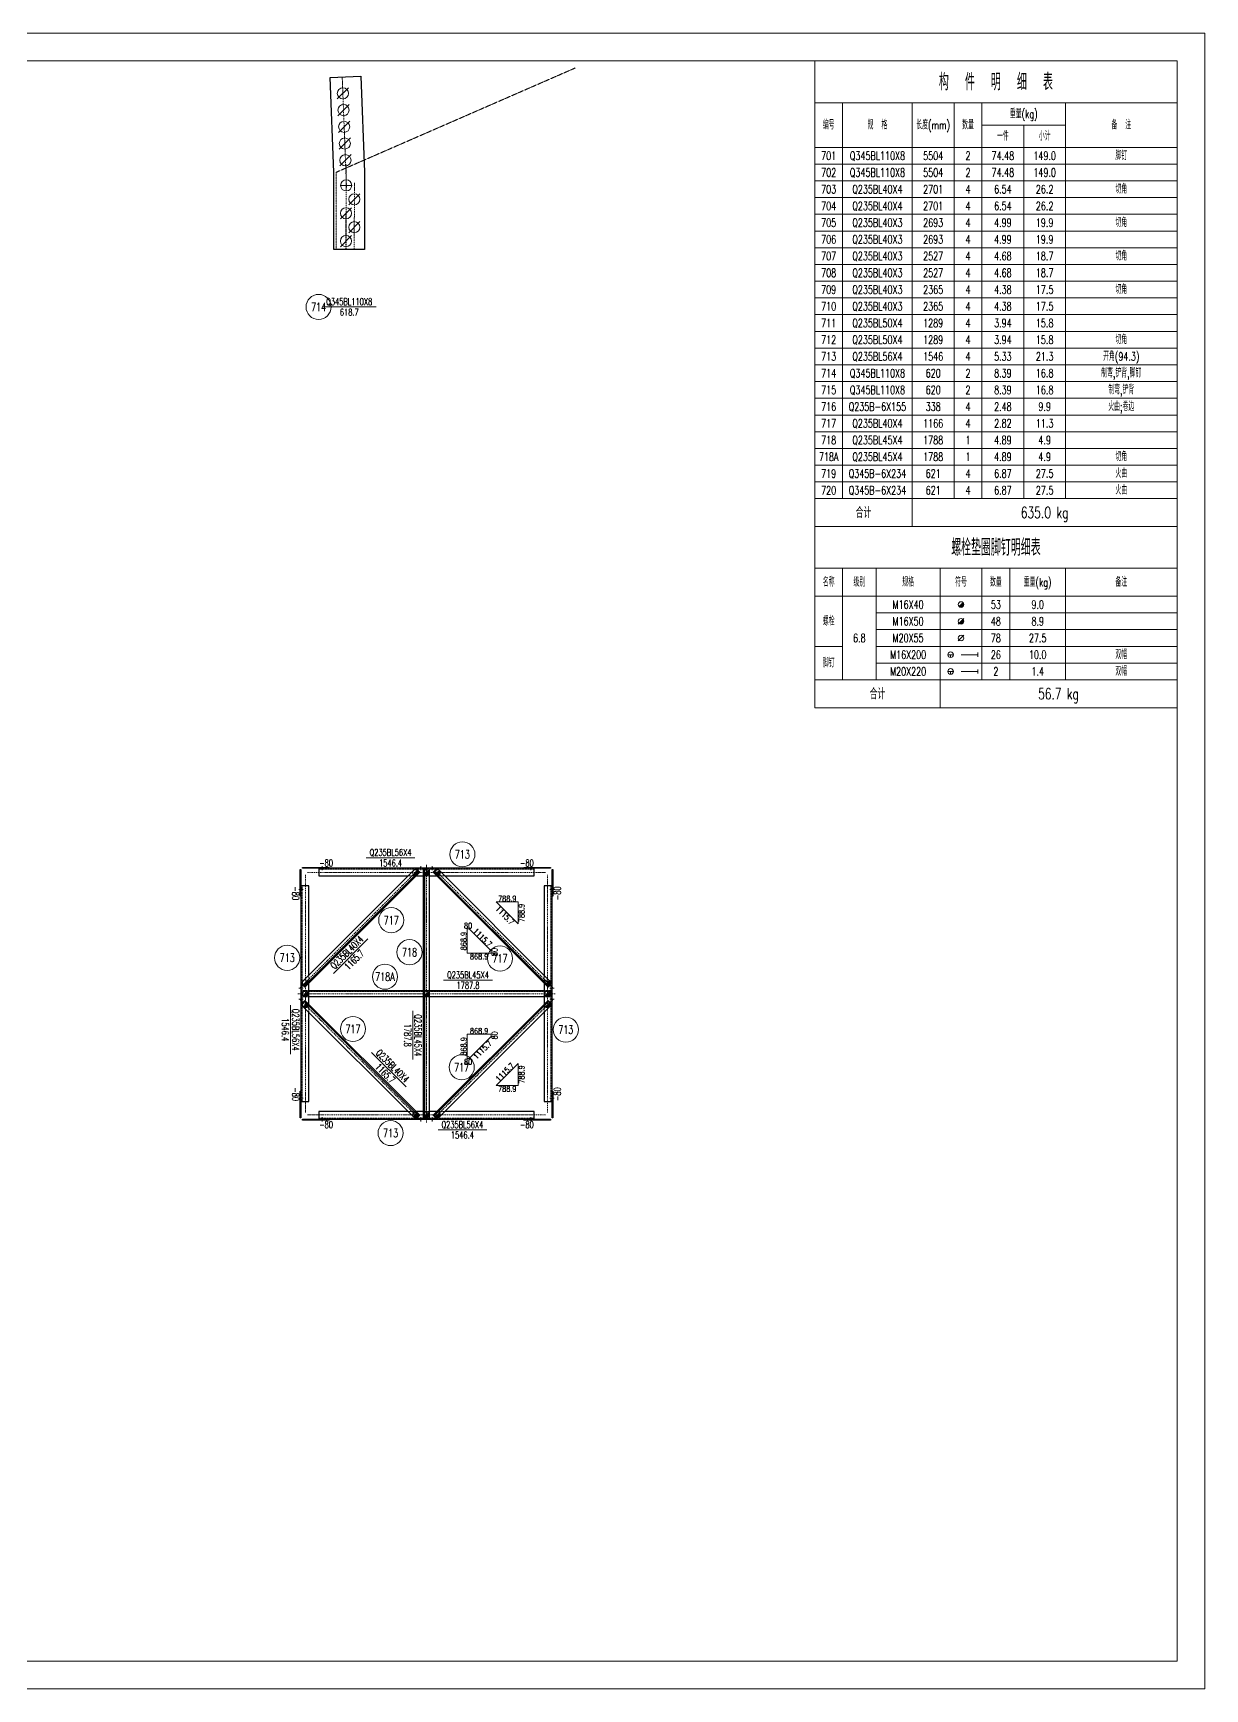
# Model space of a CAD drawing. Extents: x -13400 to 20340, y -61006 to 71674.
# Drawn here: x -4990 to 3420, y -24766 to -12886 of the extents above; entities that cross this region are included whole.
import ezdxf
from ezdxf.enums import TextEntityAlignment as Align

# ---------------------------------------------------------------- set-up
doc = ezdxf.new("R2010")
doc.units = 0
doc.header["$MEASUREMENT"] = 0
doc.linetypes.add('Dash', pattern=[2.75, 2, -0.75])
doc.linetypes.add('DashDot', pattern=[15.6, 9, -3, 0.6, -3])
doc.layers.get('0').update_dxf_attribs({"linetype": 'CONTINUOUS', "lineweight": 25})
doc.styles.get("Standard").update_dxf_attribs({"font": 'simplex.shx', "width": 0.7, "height": 3, "bigfont": 'gbhzfs.shx'})

# ---------------------------------------------------------------- blocks, each defined once
blk = doc.blocks.new('M16X40S')
at = {"color": 3, "linetype": 'Continuous', "lineweight": 13}
blk.add_line((-0.707, -0.707), (0.707, 0.707), dxfattribs=at)
blk.add_circle((0, 0), 1, dxfattribs=at)
for radius in [0.9, 0.8, 0.7, 0.6, 0.5, 0.4, 0.3, 0.2, 0.1]:
    blk.add_arc((0, 0), radius, 225, 45, dxfattribs=at)
blk = doc.blocks.new('M16X50S')
at = {"color": 3, "linetype": 'Continuous', "lineweight": 13}
blk.add_line((-1, -1), (1, 1), dxfattribs=at)
blk.add_circle((0, 0), 1, dxfattribs=at)
for radius in [0.9, 0.8, 0.7, 0.6, 0.5, 0.4, 0.3, 0.2, 0.1]:
    blk.add_arc((0, 0), radius, 225, 45, dxfattribs=at)
blk = doc.blocks.new('M20X55S')
at = {"color": 3, "linetype": 'Continuous', "lineweight": 13}
blk.add_line((-1, -1), (1, 1), dxfattribs=at)
blk.add_circle((0, 0), 1, dxfattribs=at)
blk = doc.blocks.new('StepBoltML')
at = {"color": 3, "linetype": 'Continuous', "lineweight": 13}
for p, q in [((-4.75, 0), (-2.75, 0)), ((-3.75, 0), (-3.75, -1)), ((0, 0), (6, 0)), ((6, -0.75), (6, 0.75))]:
    blk.add_line(p, q, dxfattribs=at)
blk.add_circle((-3.75, 0), 1, dxfattribs=at)
blk = doc.blocks.new('StepBolt')
at = {"color": 3, "linetype": 'Continuous', "lineweight": 13}
for p, q in [((-1, 0), (1, 0)), ((0, 0), (0, -1))]:
    blk.add_line(p, q, dxfattribs=at)
blk.add_circle((0, 0), 1, dxfattribs=at)

msp = doc.modelspace()

# ---------------------------------------------------------------- linework, layer by layer
at = {"color": 7, "linetype": 'Continuous', "lineweight": 18}
for p, q in [((-13400.26316, -12886.00648), (3419.73684, -12886.00648)), ((3419.73684, -24766.00648), (3419.73684, -12886.00648)), ((-12900.26316, -13086.00648), (3219.73684, -13086.00648)), ((3219.73684, -24566.00648), (3219.73684, -13086.00648)), ((-12900.26316, -24566.00648), (3219.73684, -24566.00648)), ((-13400.26316, -24766.00648), (3419.73684, -24766.00648))]:
    msp.add_line(p, q, dxfattribs=at)
at = {"color": 1, "linetype": 'Dash', "lineweight": 20}
for p, q in [((-2815.27522, -13884.72225), (-1098.85012, -13136.00648)), ((-2815.27522, -14438.25168), (-2815.27522, -13884.72225)), ((-2866.58706, -18877.45715), (-2940.10503, -18877.45715)), ((-1393.74556, -18885.45715), (-2940.10503, -18885.45715)), ((-1393.74556, -18877.45715), (-1467.26397, -18877.45715)), ((-3067.82546, -19005.17758), (-3067.82546, -19078.69599)), ((-3059.82546, -19005.17758), (-3059.82546, -20551.53705)), ((-2299.20956, -18933.45715), (-2242.64102, -18933.45715)), ((-2189.92529, -18933.45715), (-2144.92529, -18933.45715)), ((-2091.20956, -18933.45715), (-2034.64102, -18933.45715)), ((-1274.02513, -20551.53705), (-1274.02513, -19005.17758)), ((-1266.02513, -19078.69555), (-1266.02513, -19005.17758)), ((-3011.82546, -19702.64159), (-3011.82546, -19646.07304)), ((-1322.02513, -19646.07304), (-1322.02513, -19702.64159)), ((-3060.82546, -19755.35732), (-3011.82546, -19755.35732)), ((-3060.82546, -19800.35732), (-3060.82546, -19755.35732)), ((-3060.82546, -19763.35732), (-1273.02513, -19763.35732)), ((-3011.82546, -19800.35732), (-3060.82546, -19800.35732)), ((-2189.92529, -19755.35732), (-2144.92529, -19755.35732)), ((-2144.92529, -19800.35732), (-2189.92529, -19800.35732)), ((-1322.02513, -19755.35732), (-1273.02513, -19755.35732)), ((-1273.02513, -19800.35732), (-1322.02513, -19800.35732)), ((-1273.02513, -19755.35732), (-1273.02513, -19800.35732)), ((-3011.82546, -19910.64159), (-3011.82546, -19854.07304)), ((-1322.02513, -19854.07304), (-1322.02513, -19910.64159)), ((-3067.82546, -20478.01908), (-3067.82546, -20551.53705)), ((-1266.02513, -20551.53705), (-1266.02513, -20478.01864)), ((-2242.64102, -20623.25748), (-2299.20956, -20623.25748)), ((-2144.92529, -20623.25748), (-2189.92529, -20623.25748)), ((-2034.64102, -20623.25748), (-2091.20956, -20623.25748)), ((-2940.10503, -20671.25748), (-1393.74556, -20671.25748)), ((-2940.10503, -20679.25748), (-2866.58662, -20679.25748)), ((-1467.26352, -20679.25748), (-1393.74556, -20679.25748))]:
    msp.add_line(p, q, dxfattribs=at)
at = {"color": 2, "linetype": 'DashDot', "lineweight": 15}
for p, q in [((-2771.60611, -13200.53086), (-2740.84221, -13997.21342)), ((-2743.27522, -14438.25168), (-2743.39359, -13825.37742)), ((-2685.27522, -14438.25168), (-2684.27029, -13958.61096)), ((-2745.27522, -14438.25168), (-2744.3726, -14091.84449)), ((-2208.03442, -18870.56627), (-3074.71633, -19737.24819)), ((-2166.92529, -18854.45715), (-2166.92529, -20702.25748)), ((-1259.13425, -19737.24819), (-2125.81617, -18870.56627)), ((-3035.82546, -18925.17758), (-3035.82546, -20631.53705)), ((-1313.74556, -18909.45715), (-3020.10503, -18909.45715)), ((-1298.02513, -20631.53705), (-1298.02513, -18925.17758)), ((-3090.82546, -19778.35732), (-1243.02513, -19778.35732)), ((-3074.71633, -19819.46644), (-2208.03442, -20686.14836)), ((-2125.81617, -20686.14836), (-1259.13425, -19819.46644)), ((-3020.10503, -20647.25748), (-1313.74556, -20647.25748))]:
    msp.add_line(p, q, dxfattribs=at)
at = {"color": 7, "linetype": 'Continuous', "lineweight": 13}
for p, q in [((-2913.77522, -14850.70815), (-2528.77522, -14850.70815)), ((-2249.65187, -18802.45715), (-2599.65187, -18802.45715)), ((-2587.83246, -19384.71461), (-2835.31984, -19632.20198)), ((-2043.95857, -19680.35732), (-1693.95857, -19680.35732)), ((-3142.82546, -19861.08389), (-3142.82546, -20211.08389)), ((-2264.92529, -19901.32404), (-2264.92529, -20251.32404)), ((-2560.568, -20199.26449), (-2313.08063, -20446.75186)), ((-2084.19871, -20754.25748), (-1734.19871, -20754.25748))]:
    msp.add_line(p, q, dxfattribs=at)
at = {"color": 7, "linetype": 'Continuous', "lineweight": 30}
for p, q in [((-2181.92529, -18884.45715), (-2181.92529, -20672.25748)), ((-2220.76234, -18900.26476), (-3045.01785, -19724.52027)), ((-1288.83274, -19724.52027), (-2113.08824, -18900.26476)), ((-3045.01785, -19832.19437), (-2220.76234, -20656.44987)), ((-2113.08824, -20656.44987), (-1288.83274, -19832.19437))]:
    msp.add_line(p, q, dxfattribs=at)
at = {"color": 1, "linetype": 'Continuous', "lineweight": 18}
for p, q in [((-1508.3985, -19119.83053), (-1666.17854, -19119.83053)), ((-1666.17854, -19119.83053), (-1508.3985, -19277.61056)), ((-1508.3985, -19277.61056), (-1508.3985, -19119.83053)), ((-1860.07724, -19313.72923), (-1876.07724, -19313.72923)), ((-1876.07724, -19313.72923), (-1876.07724, -19487.50926)), ((-1702.29721, -19471.50926), (-1860.07724, -19313.72923)), ((-1702.29721, -19487.50926), (-1702.29721, -19471.50926)), ((-1876.07724, -19487.50926), (-1702.29721, -19487.50926)), ((-1702.29721, -20069.20537), (-1876.07724, -20069.20537)), ((-1876.07724, -20069.20537), (-1876.07724, -20242.9854)), ((-1702.29721, -20085.20537), (-1702.29721, -20069.20537)), ((-1860.07724, -20242.9854), (-1702.29721, -20085.20537)), ((-1876.07724, -20242.9854), (-1860.07724, -20242.9854)), ((-1508.3985, -20279.10407), (-1666.17854, -20436.88411)), ((-1508.3985, -20436.88411), (-1508.3985, -20279.10407)), ((-1666.17854, -20436.88411), (-1508.3985, -20436.88411))]:
    msp.add_line(p, q, dxfattribs=at)
at = {"color": 3, "linetype": 'Continuous', "lineweight": 13}
for points in [[(619.73684, -13086.00648), (619.73684, -13386.00648), (3219.73684, -13386.00648), (3219.73684, -13086.00648)], [(619.73684, -13386.00648), (619.73684, -13706.00648), (819.73684, -13706.00648), (819.73684, -13386.00648)], [(819.73684, -13386.00648), (819.73684, -13706.00648), (1319.73684, -13706.00648), (1319.73684, -13386.00648)], [(1319.73684, -13386.00648), (1319.73684, -13706.00648), (1619.73684, -13706.00648), (1619.73684, -13386.00648)], [(1619.73684, -13386.00648), (1619.73684, -13706.00648), (1819.73684, -13706.00648), (1819.73684, -13386.00648)], [(1819.73684, -13386.00648), (1819.73684, -13546.00648), (2419.73684, -13546.00648), (2419.73684, -13386.00648)], [(2419.73684, -13386.00648), (2419.73684, -13706.00648), (3219.73684, -13706.00648), (3219.73684, -13386.00648)], [(1819.73684, -13546.00648), (1819.73684, -13706.00648), (2119.73684, -13706.00648), (2119.73684, -13546.00648)], [(2119.73684, -13546.00648), (2119.73684, -13706.00648), (2419.73684, -13706.00648), (2419.73684, -13546.00648)], [(619.73684, -13706.00648), (619.73684, -13826.00648), (819.73684, -13826.00648), (819.73684, -13706.00648)], [(819.73684, -13706.00648), (819.73684, -13826.00648), (1319.73684, -13826.00648), (1319.73684, -13706.00648)], [(1319.73684, -13706.00648), (1319.73684, -13826.00648), (1619.73684, -13826.00648), (1619.73684, -13706.00648)], [(1619.73684, -13706.00648), (1619.73684, -13826.00648), (1819.73684, -13826.00648), (1819.73684, -13706.00648)], [(1819.73684, -13706.00648), (1819.73684, -13826.00648), (2119.73684, -13826.00648), (2119.73684, -13706.00648)], [(2119.73684, -13706.00648), (2119.73684, -13826.00648), (2419.73684, -13826.00648), (2419.73684, -13706.00648)], [(2419.73684, -13706.00648), (2419.73684, -13826.00648), (3219.73684, -13826.00648), (3219.73684, -13706.00648)], [(619.73684, -13826.00648), (619.73684, -13946.00648), (819.73684, -13946.00648), (819.73684, -13826.00648)], [(819.73684, -13826.00648), (819.73684, -13946.00648), (1319.73684, -13946.00648), (1319.73684, -13826.00648)], [(1319.73684, -13826.00648), (1319.73684, -13946.00648), (1619.73684, -13946.00648), (1619.73684, -13826.00648)], [(1619.73684, -13826.00648), (1619.73684, -13946.00648), (1819.73684, -13946.00648), (1819.73684, -13826.00648)], [(1819.73684, -13826.00648), (1819.73684, -13946.00648), (2119.73684, -13946.00648), (2119.73684, -13826.00648)], [(2119.73684, -13826.00648), (2119.73684, -13946.00648), (2419.73684, -13946.00648), (2419.73684, -13826.00648)], [(2419.73684, -13826.00648), (2419.73684, -13946.00648), (3219.73684, -13946.00648), (3219.73684, -13826.00648)], [(619.73684, -13946.00648), (619.73684, -14066.00648), (819.73684, -14066.00648), (819.73684, -13946.00648)], [(819.73684, -13946.00648), (819.73684, -14066.00648), (1319.73684, -14066.00648), (1319.73684, -13946.00648)], [(1319.73684, -13946.00648), (1319.73684, -14066.00648), (1619.73684, -14066.00648), (1619.73684, -13946.00648)], [(1619.73684, -13946.00648), (1619.73684, -14066.00648), (1819.73684, -14066.00648), (1819.73684, -13946.00648)], [(1819.73684, -13946.00648), (1819.73684, -14066.00648), (2119.73684, -14066.00648), (2119.73684, -13946.00648)], [(2119.73684, -13946.00648), (2119.73684, -14066.00648), (2419.73684, -14066.00648), (2419.73684, -13946.00648)], [(2419.73684, -13946.00648), (2419.73684, -14066.00648), (3219.73684, -14066.00648), (3219.73684, -13946.00648)], [(619.73684, -14066.00648), (619.73684, -14186.00648), (819.73684, -14186.00648), (819.73684, -14066.00648)], [(819.73684, -14066.00648), (819.73684, -14186.00648), (1319.73684, -14186.00648), (1319.73684, -14066.00648)], [(1319.73684, -14066.00648), (1319.73684, -14186.00648), (1619.73684, -14186.00648), (1619.73684, -14066.00648)], [(1619.73684, -14066.00648), (1619.73684, -14186.00648), (1819.73684, -14186.00648), (1819.73684, -14066.00648)], [(1819.73684, -14066.00648), (1819.73684, -14186.00648), (2119.73684, -14186.00648), (2119.73684, -14066.00648)], [(2119.73684, -14066.00648), (2119.73684, -14186.00648), (2419.73684, -14186.00648), (2419.73684, -14066.00648)], [(2419.73684, -14066.00648), (2419.73684, -14186.00648), (3219.73684, -14186.00648), (3219.73684, -14066.00648)], [(619.73684, -14186.00648), (619.73684, -14306.00648), (819.73684, -14306.00648), (819.73684, -14186.00648)], [(819.73684, -14186.00648), (819.73684, -14306.00648), (1319.73684, -14306.00648), (1319.73684, -14186.00648)], [(1319.73684, -14186.00648), (1319.73684, -14306.00648), (1619.73684, -14306.00648), (1619.73684, -14186.00648)], [(1619.73684, -14186.00648), (1619.73684, -14306.00648), (1819.73684, -14306.00648), (1819.73684, -14186.00648)], [(1819.73684, -14186.00648), (1819.73684, -14306.00648), (2119.73684, -14306.00648), (2119.73684, -14186.00648)], [(2119.73684, -14186.00648), (2119.73684, -14306.00648), (2419.73684, -14306.00648), (2419.73684, -14186.00648)], [(2419.73684, -14186.00648), (2419.73684, -14306.00648), (3219.73684, -14306.00648), (3219.73684, -14186.00648)], [(619.73684, -14306.00648), (619.73684, -14426.00648), (819.73684, -14426.00648), (819.73684, -14306.00648)], [(819.73684, -14306.00648), (819.73684, -14426.00648), (1319.73684, -14426.00648), (1319.73684, -14306.00648)], [(1319.73684, -14306.00648), (1319.73684, -14426.00648), (1619.73684, -14426.00648), (1619.73684, -14306.00648)], [(1619.73684, -14306.00648), (1619.73684, -14426.00648), (1819.73684, -14426.00648), (1819.73684, -14306.00648)], [(1819.73684, -14306.00648), (1819.73684, -14426.00648), (2119.73684, -14426.00648), (2119.73684, -14306.00648)], [(2119.73684, -14306.00648), (2119.73684, -14426.00648), (2419.73684, -14426.00648), (2419.73684, -14306.00648)], [(2419.73684, -14306.00648), (2419.73684, -14426.00648), (3219.73684, -14426.00648), (3219.73684, -14306.00648)], [(619.73684, -14426.00648), (619.73684, -14546.00648), (819.73684, -14546.00648), (819.73684, -14426.00648)], [(819.73684, -14426.00648), (819.73684, -14546.00648), (1319.73684, -14546.00648), (1319.73684, -14426.00648)], [(1319.73684, -14426.00648), (1319.73684, -14546.00648), (1619.73684, -14546.00648), (1619.73684, -14426.00648)], [(1619.73684, -14426.00648), (1619.73684, -14546.00648), (1819.73684, -14546.00648), (1819.73684, -14426.00648)], [(1819.73684, -14426.00648), (1819.73684, -14546.00648), (2119.73684, -14546.00648), (2119.73684, -14426.00648)], [(2119.73684, -14426.00648), (2119.73684, -14546.00648), (2419.73684, -14546.00648), (2419.73684, -14426.00648)], [(2419.73684, -14426.00648), (2419.73684, -14546.00648), (3219.73684, -14546.00648), (3219.73684, -14426.00648)], [(619.73684, -14546.00648), (619.73684, -14666.00648), (819.73684, -14666.00648), (819.73684, -14546.00648)], [(819.73684, -14546.00648), (819.73684, -14666.00648), (1319.73684, -14666.00648), (1319.73684, -14546.00648)], [(1319.73684, -14546.00648), (1319.73684, -14666.00648), (1619.73684, -14666.00648), (1619.73684, -14546.00648)], [(1619.73684, -14546.00648), (1619.73684, -14666.00648), (1819.73684, -14666.00648), (1819.73684, -14546.00648)], [(1819.73684, -14546.00648), (1819.73684, -14666.00648), (2119.73684, -14666.00648), (2119.73684, -14546.00648)], [(2119.73684, -14546.00648), (2119.73684, -14666.00648), (2419.73684, -14666.00648), (2419.73684, -14546.00648)], [(2419.73684, -14546.00648), (2419.73684, -14666.00648), (3219.73684, -14666.00648), (3219.73684, -14546.00648)], [(619.73684, -14666.00648), (619.73684, -14786.00648), (819.73684, -14786.00648), (819.73684, -14666.00648)], [(819.73684, -14666.00648), (819.73684, -14786.00648), (1319.73684, -14786.00648), (1319.73684, -14666.00648)], [(1319.73684, -14666.00648), (1319.73684, -14786.00648), (1619.73684, -14786.00648), (1619.73684, -14666.00648)], [(1619.73684, -14666.00648), (1619.73684, -14786.00648), (1819.73684, -14786.00648), (1819.73684, -14666.00648)], [(1819.73684, -14666.00648), (1819.73684, -14786.00648), (2119.73684, -14786.00648), (2119.73684, -14666.00648)], [(2119.73684, -14666.00648), (2119.73684, -14786.00648), (2419.73684, -14786.00648), (2419.73684, -14666.00648)], [(2419.73684, -14666.00648), (2419.73684, -14786.00648), (3219.73684, -14786.00648), (3219.73684, -14666.00648)], [(619.73684, -14786.00648), (619.73684, -14906.00648), (819.73684, -14906.00648), (819.73684, -14786.00648)], [(819.73684, -14786.00648), (819.73684, -14906.00648), (1319.73684, -14906.00648), (1319.73684, -14786.00648)], [(1319.73684, -14786.00648), (1319.73684, -14906.00648), (1619.73684, -14906.00648), (1619.73684, -14786.00648)], [(1619.73684, -14786.00648), (1619.73684, -14906.00648), (1819.73684, -14906.00648), (1819.73684, -14786.00648)], [(1819.73684, -14786.00648), (1819.73684, -14906.00648), (2119.73684, -14906.00648), (2119.73684, -14786.00648)], [(2119.73684, -14786.00648), (2119.73684, -14906.00648), (2419.73684, -14906.00648), (2419.73684, -14786.00648)], [(2419.73684, -14786.00648), (2419.73684, -14906.00648), (3219.73684, -14906.00648), (3219.73684, -14786.00648)], [(619.73684, -14906.00648), (619.73684, -15026.00648), (819.73684, -15026.00648), (819.73684, -14906.00648)], [(819.73684, -14906.00648), (819.73684, -15026.00648), (1319.73684, -15026.00648), (1319.73684, -14906.00648)], [(1319.73684, -14906.00648), (1319.73684, -15026.00648), (1619.73684, -15026.00648), (1619.73684, -14906.00648)], [(1619.73684, -14906.00648), (1619.73684, -15026.00648), (1819.73684, -15026.00648), (1819.73684, -14906.00648)], [(1819.73684, -14906.00648), (1819.73684, -15026.00648), (2119.73684, -15026.00648), (2119.73684, -14906.00648)], [(2119.73684, -14906.00648), (2119.73684, -15026.00648), (2419.73684, -15026.00648), (2419.73684, -14906.00648)], [(2419.73684, -14906.00648), (2419.73684, -15026.00648), (3219.73684, -15026.00648), (3219.73684, -14906.00648)], [(619.73684, -15026.00648), (619.73684, -15146.00648), (819.73684, -15146.00648), (819.73684, -15026.00648)], [(819.73684, -15026.00648), (819.73684, -15146.00648), (1319.73684, -15146.00648), (1319.73684, -15026.00648)], [(1319.73684, -15026.00648), (1319.73684, -15146.00648), (1619.73684, -15146.00648), (1619.73684, -15026.00648)], [(1619.73684, -15026.00648), (1619.73684, -15146.00648), (1819.73684, -15146.00648), (1819.73684, -15026.00648)], [(1819.73684, -15026.00648), (1819.73684, -15146.00648), (2119.73684, -15146.00648), (2119.73684, -15026.00648)], [(2119.73684, -15026.00648), (2119.73684, -15146.00648), (2419.73684, -15146.00648), (2419.73684, -15026.00648)], [(2419.73684, -15026.00648), (2419.73684, -15146.00648), (3219.73684, -15146.00648), (3219.73684, -15026.00648)], [(619.73684, -15146.00648), (619.73684, -15266.00648), (819.73684, -15266.00648), (819.73684, -15146.00648)], [(819.73684, -15146.00648), (819.73684, -15266.00648), (1319.73684, -15266.00648), (1319.73684, -15146.00648)], [(1319.73684, -15146.00648), (1319.73684, -15266.00648), (1619.73684, -15266.00648), (1619.73684, -15146.00648)], [(1619.73684, -15146.00648), (1619.73684, -15266.00648), (1819.73684, -15266.00648), (1819.73684, -15146.00648)], [(1819.73684, -15146.00648), (1819.73684, -15266.00648), (2119.73684, -15266.00648), (2119.73684, -15146.00648)], [(2119.73684, -15146.00648), (2119.73684, -15266.00648), (2419.73684, -15266.00648), (2419.73684, -15146.00648)], [(2419.73684, -15146.00648), (2419.73684, -15266.00648), (3219.73684, -15266.00648), (3219.73684, -15146.00648)], [(619.73684, -15266.00648), (619.73684, -15386.00648), (819.73684, -15386.00648), (819.73684, -15266.00648)], [(819.73684, -15266.00648), (819.73684, -15386.00648), (1319.73684, -15386.00648), (1319.73684, -15266.00648)], [(1319.73684, -15266.00648), (1319.73684, -15386.00648), (1619.73684, -15386.00648), (1619.73684, -15266.00648)], [(1619.73684, -15266.00648), (1619.73684, -15386.00648), (1819.73684, -15386.00648), (1819.73684, -15266.00648)], [(1819.73684, -15266.00648), (1819.73684, -15386.00648), (2119.73684, -15386.00648), (2119.73684, -15266.00648)], [(2119.73684, -15266.00648), (2119.73684, -15386.00648), (2419.73684, -15386.00648), (2419.73684, -15266.00648)], [(2419.73684, -15266.00648), (2419.73684, -15386.00648), (3219.73684, -15386.00648), (3219.73684, -15266.00648)], [(619.73684, -15386.00648), (619.73684, -15506.00648), (819.73684, -15506.00648), (819.73684, -15386.00648)], [(819.73684, -15386.00648), (819.73684, -15506.00648), (1319.73684, -15506.00648), (1319.73684, -15386.00648)], [(1319.73684, -15386.00648), (1319.73684, -15506.00648), (1619.73684, -15506.00648), (1619.73684, -15386.00648)], [(1619.73684, -15386.00648), (1619.73684, -15506.00648), (1819.73684, -15506.00648), (1819.73684, -15386.00648)], [(1819.73684, -15386.00648), (1819.73684, -15506.00648), (2119.73684, -15506.00648), (2119.73684, -15386.00648)], [(2119.73684, -15386.00648), (2119.73684, -15506.00648), (2419.73684, -15506.00648), (2419.73684, -15386.00648)], [(2419.73684, -15386.00648), (2419.73684, -15506.00648), (3219.73684, -15506.00648), (3219.73684, -15386.00648)], [(619.73684, -15506.00648), (619.73684, -15626.00648), (819.73684, -15626.00648), (819.73684, -15506.00648)], [(819.73684, -15506.00648), (819.73684, -15626.00648), (1319.73684, -15626.00648), (1319.73684, -15506.00648)], [(1319.73684, -15506.00648), (1319.73684, -15626.00648), (1619.73684, -15626.00648), (1619.73684, -15506.00648)], [(1619.73684, -15506.00648), (1619.73684, -15626.00648), (1819.73684, -15626.00648), (1819.73684, -15506.00648)], [(1819.73684, -15506.00648), (1819.73684, -15626.00648), (2119.73684, -15626.00648), (2119.73684, -15506.00648)], [(2119.73684, -15506.00648), (2119.73684, -15626.00648), (2419.73684, -15626.00648), (2419.73684, -15506.00648)], [(2419.73684, -15506.00648), (2419.73684, -15626.00648), (3219.73684, -15626.00648), (3219.73684, -15506.00648)], [(619.73684, -15626.00648), (619.73684, -15746.00648), (819.73684, -15746.00648), (819.73684, -15626.00648)], [(819.73684, -15626.00648), (819.73684, -15746.00648), (1319.73684, -15746.00648), (1319.73684, -15626.00648)], [(1319.73684, -15626.00648), (1319.73684, -15746.00648), (1619.73684, -15746.00648), (1619.73684, -15626.00648)], [(1619.73684, -15626.00648), (1619.73684, -15746.00648), (1819.73684, -15746.00648), (1819.73684, -15626.00648)], [(1819.73684, -15626.00648), (1819.73684, -15746.00648), (2119.73684, -15746.00648), (2119.73684, -15626.00648)], [(2119.73684, -15626.00648), (2119.73684, -15746.00648), (2419.73684, -15746.00648), (2419.73684, -15626.00648)], [(2419.73684, -15626.00648), (2419.73684, -15746.00648), (3219.73684, -15746.00648), (3219.73684, -15626.00648)], [(619.73684, -15746.00648), (619.73684, -15866.00648), (819.73684, -15866.00648), (819.73684, -15746.00648)], [(819.73684, -15746.00648), (819.73684, -15866.00648), (1319.73684, -15866.00648), (1319.73684, -15746.00648)], [(1319.73684, -15746.00648), (1319.73684, -15866.00648), (1619.73684, -15866.00648), (1619.73684, -15746.00648)], [(1619.73684, -15746.00648), (1619.73684, -15866.00648), (1819.73684, -15866.00648), (1819.73684, -15746.00648)], [(1819.73684, -15746.00648), (1819.73684, -15866.00648), (2119.73684, -15866.00648), (2119.73684, -15746.00648)], [(2119.73684, -15746.00648), (2119.73684, -15866.00648), (2419.73684, -15866.00648), (2419.73684, -15746.00648)], [(2419.73684, -15746.00648), (2419.73684, -15866.00648), (3219.73684, -15866.00648), (3219.73684, -15746.00648)], [(619.73684, -15866.00648), (619.73684, -15986.00648), (819.73684, -15986.00648), (819.73684, -15866.00648)], [(819.73684, -15866.00648), (819.73684, -15986.00648), (1319.73684, -15986.00648), (1319.73684, -15866.00648)], [(1319.73684, -15866.00648), (1319.73684, -15986.00648), (1619.73684, -15986.00648), (1619.73684, -15866.00648)], [(1619.73684, -15866.00648), (1619.73684, -15986.00648), (1819.73684, -15986.00648), (1819.73684, -15866.00648)], [(1819.73684, -15866.00648), (1819.73684, -15986.00648), (2119.73684, -15986.00648), (2119.73684, -15866.00648)], [(2119.73684, -15866.00648), (2119.73684, -15986.00648), (2419.73684, -15986.00648), (2419.73684, -15866.00648)], [(2419.73684, -15866.00648), (2419.73684, -15986.00648), (3219.73684, -15986.00648), (3219.73684, -15866.00648)], [(619.73684, -15986.00648), (619.73684, -16106.00648), (819.73684, -16106.00648), (819.73684, -15986.00648)], [(819.73684, -15986.00648), (819.73684, -16106.00648), (1319.73684, -16106.00648), (1319.73684, -15986.00648)], [(1319.73684, -15986.00648), (1319.73684, -16106.00648), (1619.73684, -16106.00648), (1619.73684, -15986.00648)], [(1619.73684, -15986.00648), (1619.73684, -16106.00648), (1819.73684, -16106.00648), (1819.73684, -15986.00648)], [(1819.73684, -15986.00648), (1819.73684, -16106.00648), (2119.73684, -16106.00648), (2119.73684, -15986.00648)], [(2119.73684, -15986.00648), (2119.73684, -16106.00648), (2419.73684, -16106.00648), (2419.73684, -15986.00648)], [(2419.73684, -15986.00648), (2419.73684, -16106.00648), (3219.73684, -16106.00648), (3219.73684, -15986.00648)], [(619.73684, -16106.00648), (619.73684, -16226.00648), (819.73684, -16226.00648), (819.73684, -16106.00648)], [(819.73684, -16106.00648), (819.73684, -16226.00648), (1319.73684, -16226.00648), (1319.73684, -16106.00648)], [(1319.73684, -16106.00648), (1319.73684, -16226.00648), (1619.73684, -16226.00648), (1619.73684, -16106.00648)], [(1619.73684, -16106.00648), (1619.73684, -16226.00648), (1819.73684, -16226.00648), (1819.73684, -16106.00648)], [(1819.73684, -16106.00648), (1819.73684, -16226.00648), (2119.73684, -16226.00648), (2119.73684, -16106.00648)], [(2119.73684, -16106.00648), (2119.73684, -16226.00648), (2419.73684, -16226.00648), (2419.73684, -16106.00648)], [(2419.73684, -16106.00648), (2419.73684, -16226.00648), (3219.73684, -16226.00648), (3219.73684, -16106.00648)], [(619.73684, -16226.00648), (619.73684, -16426.00648), (1319.73684, -16426.00648), (1319.73684, -16226.00648)], [(1319.73684, -16226.00648), (1319.73684, -16426.00648), (3219.73684, -16426.00648), (3219.73684, -16226.00648)], [(619.73684, -16426.00648), (619.73684, -16726.00648), (3219.73684, -16726.00648), (3219.73684, -16426.00648)], [(619.73684, -16726.00648), (619.73684, -16926.00648), (819.73684, -16926.00648), (819.73684, -16726.00648)], [(819.73684, -16726.00648), (819.73684, -16926.00648), (1059.73684, -16926.00648), (1059.73684, -16726.00648)], [(1059.73684, -16726.00648), (1059.73684, -16926.00648), (1519.73684, -16926.00648), (1519.73684, -16726.00648)], [(1519.73684, -16726.00648), (1519.73684, -16926.00648), (1819.73684, -16926.00648), (1819.73684, -16726.00648)], [(1819.73684, -16726.00648), (1819.73684, -16926.00648), (2019.73684, -16926.00648), (2019.73684, -16726.00648)], [(2019.73684, -16726.00648), (2019.73684, -16926.00648), (2419.73684, -16926.00648), (2419.73684, -16726.00648)], [(2419.73684, -16726.00648), (2419.73684, -16926.00648), (3219.73684, -16926.00648), (3219.73684, -16726.00648)], [(619.73684, -16926.00648), (619.73684, -17286.00648), (819.73684, -17286.00648), (819.73684, -16926.00648)], [(819.73684, -16926.00648), (819.73684, -17526.00648), (1059.73684, -17526.00648), (1059.73684, -16926.00648)], [(1059.73684, -16926.00648), (1059.73684, -17046.00648), (1519.73684, -17046.00648), (1519.73684, -16926.00648)], [(1519.73684, -16926.00648), (1519.73684, -17046.00648), (1819.73684, -17046.00648), (1819.73684, -16926.00648)], [(1819.73684, -16926.00648), (1819.73684, -17046.00648), (2019.73684, -17046.00648), (2019.73684, -16926.00648)], [(2019.73684, -16926.00648), (2019.73684, -17046.00648), (2419.73684, -17046.00648), (2419.73684, -16926.00648)], [(2419.73684, -16926.00648), (2419.73684, -17046.00648), (3219.73684, -17046.00648), (3219.73684, -16926.00648)], [(1059.73684, -17046.00648), (1059.73684, -17166.00648), (1519.73684, -17166.00648), (1519.73684, -17046.00648)], [(1519.73684, -17046.00648), (1519.73684, -17166.00648), (1819.73684, -17166.00648), (1819.73684, -17046.00648)], [(1819.73684, -17046.00648), (1819.73684, -17166.00648), (2019.73684, -17166.00648), (2019.73684, -17046.00648)], [(2019.73684, -17046.00648), (2019.73684, -17166.00648), (2419.73684, -17166.00648), (2419.73684, -17046.00648)], [(2419.73684, -17046.00648), (2419.73684, -17166.00648), (3219.73684, -17166.00648), (3219.73684, -17046.00648)], [(1059.73684, -17166.00648), (1059.73684, -17286.00648), (1519.73684, -17286.00648), (1519.73684, -17166.00648)], [(1519.73684, -17166.00648), (1519.73684, -17286.00648), (1819.73684, -17286.00648), (1819.73684, -17166.00648)], [(1819.73684, -17166.00648), (1819.73684, -17286.00648), (2019.73684, -17286.00648), (2019.73684, -17166.00648)], [(2019.73684, -17166.00648), (2019.73684, -17286.00648), (2419.73684, -17286.00648), (2419.73684, -17166.00648)], [(2419.73684, -17166.00648), (2419.73684, -17286.00648), (3219.73684, -17286.00648), (3219.73684, -17166.00648)], [(619.73684, -17286.00648), (619.73684, -17526.00648), (819.73684, -17526.00648), (819.73684, -17286.00648)], [(1059.73684, -17286.00648), (1059.73684, -17406.00648), (1519.73684, -17406.00648), (1519.73684, -17286.00648)], [(1519.73684, -17286.00648), (1519.73684, -17406.00648), (1819.73684, -17406.00648), (1819.73684, -17286.00648)], [(1819.73684, -17286.00648), (1819.73684, -17406.00648), (2019.73684, -17406.00648), (2019.73684, -17286.00648)], [(2019.73684, -17286.00648), (2019.73684, -17406.00648), (2419.73684, -17406.00648), (2419.73684, -17286.00648)], [(2419.73684, -17286.00648), (2419.73684, -17406.00648), (3219.73684, -17406.00648), (3219.73684, -17286.00648)], [(1059.73684, -17406.00648), (1059.73684, -17526.00648), (1519.73684, -17526.00648), (1519.73684, -17406.00648)], [(1519.73684, -17406.00648), (1519.73684, -17526.00648), (1819.73684, -17526.00648), (1819.73684, -17406.00648)], [(1819.73684, -17406.00648), (1819.73684, -17526.00648), (2019.73684, -17526.00648), (2019.73684, -17406.00648)], [(2019.73684, -17406.00648), (2019.73684, -17526.00648), (2419.73684, -17526.00648), (2419.73684, -17406.00648)], [(2419.73684, -17406.00648), (2419.73684, -17526.00648), (3219.73684, -17526.00648), (3219.73684, -17406.00648)], [(619.73684, -17526.00648), (619.73684, -17726.00648), (1519.73684, -17726.00648), (1519.73684, -17526.00648)], [(1519.73684, -17526.00648), (1519.73684, -17726.00648), (3219.73684, -17726.00648), (3219.73684, -17526.00648)]]:
    msp.add_lwpolyline(points, close=True, dxfattribs=at)
at = {"color": 7, "linetype": 'Continuous', "lineweight": 30}
for points in [[(-2857.5422, -13203.84574), (-2637.70569, -13195.36583)], [(-2831.27522, -13884.72225), (-2857.5422, -13203.84574)], [(-2637.70569, -13195.36583), (-2611.27522, -13884.72225)], [(-2831.27522, -14438.25168), (-2831.27522, -13884.72225)], [(-2611.27522, -13884.72225), (-2611.27522, -14438.25168)], [(-2611.27522, -14438.25168), (-2831.27522, -14438.25168)], [(-3073.80824, -19078.69599), (-3073.80824, -18887.47529)], [(-3073.80824, -18887.47529), (-3067.82546, -18887.47529)], [(-3067.82546, -18887.47529), (-3067.82546, -19078.69599)], [(-3067.64527, -19701.89285), (-2243.38976, -18877.63734)], [(-3057.80732, -18877.45715), (-3057.80732, -18871.47437)], [(-3057.80732, -18871.47437), (-2866.58706, -18871.47437)], [(-2866.58706, -18877.45715), (-3057.80732, -18877.45715)], [(-2940.10503, -18877.45715), (-2940.10503, -18933.45715)], [(-2866.58706, -18871.47437), (-2866.58706, -18877.45715)], [(-1467.26397, -18877.45715), (-2866.58706, -18877.45715)], [(-2243.38976, -18877.63734), (-2215.10549, -18905.92161)], [(-2189.92529, -18884.45715), (-2189.92529, -20672.25748)], [(-2144.92529, -18884.45715), (-2189.92529, -18884.45715)], [(-2144.92529, -20672.25748), (-2144.92529, -18884.45715)], [(-2118.7451, -18905.92161), (-2090.46083, -18877.63734)], [(-2090.46083, -18877.63734), (-1266.20532, -19701.89285)], [(-1467.26397, -18877.45715), (-1467.26397, -18871.47437)], [(-1467.26397, -18871.47437), (-1276.04326, -18871.47437)], [(-1276.04326, -18877.45715), (-1467.26397, -18877.45715)], [(-1393.74556, -18933.45715), (-1393.74556, -18877.45715)], [(-1276.04326, -18871.47437), (-1276.04326, -18877.45715)], [(-1266.02513, -19078.69555), (-1266.02513, -18887.47529)], [(-1266.02513, -18887.47529), (-1260.04235, -18887.47529)], [(-1260.04235, -18887.47529), (-1260.04235, -19078.69555)], [(-3011.82546, -19005.17758), (-3067.82546, -19005.17758)], [(-2215.10549, -18905.92161), (-3039.361, -19730.17712)], [(-3011.82546, -19646.07304), (-3011.82546, -19005.17758)], [(-2940.10503, -18933.45715), (-2299.20956, -18933.45715)], [(-2242.64102, -18933.45715), (-2189.92529, -18933.45715)], [(-2144.92529, -18933.45715), (-2091.20956, -18933.45715)], [(-1294.48959, -19730.17712), (-2118.7451, -18905.92161)], [(-2034.64102, -18933.45715), (-1393.74556, -18933.45715)], [(-1266.02513, -19005.17758), (-1322.02513, -19005.17758)], [(-1322.02513, -19005.17758), (-1322.02513, -19646.07304)], [(-3067.82546, -19078.69599), (-3073.80824, -19078.69599)], [(-3067.82546, -19078.69599), (-3067.82546, -20478.01908)], [(-1266.02513, -20478.01864), (-1266.02513, -19078.69555)], [(-1260.04235, -19078.69555), (-1266.02513, -19078.69555)], [(-3039.361, -19730.17712), (-3067.64527, -19701.89285)], [(-3011.82546, -19854.07304), (-3011.82546, -19702.64159)], [(-1322.02513, -19702.64159), (-1322.02513, -19854.07304)], [(-1266.20532, -19701.89285), (-1294.48959, -19730.17712)], [(-3067.64527, -19854.82178), (-3039.361, -19826.53751)], [(-3039.361, -19826.53751), (-2215.10549, -20650.79302)], [(-3011.82546, -19755.35732), (-2189.92529, -19755.35732)], [(-2189.92529, -19800.35732), (-3011.82546, -19800.35732)], [(-2144.92529, -19755.35732), (-1322.02513, -19755.35732)], [(-1322.02513, -19800.35732), (-2144.92529, -19800.35732)], [(-2118.7451, -20650.79302), (-1294.48959, -19826.53751)], [(-1294.48959, -19826.53751), (-1266.20532, -19854.82178)], [(-2243.38976, -20679.07729), (-3067.64527, -19854.82178)], [(-3011.82546, -20551.53705), (-3011.82546, -19910.64159)], [(-1266.20532, -19854.82178), (-2090.46083, -20679.07729)], [(-1322.02513, -19910.64159), (-1322.02513, -20551.53705)], [(-3073.80824, -20669.23935), (-3073.80824, -20478.01908)], [(-3073.80824, -20478.01908), (-3067.82546, -20478.01908)], [(-3067.82546, -20478.01908), (-3067.82546, -20669.23935)], [(-3067.82546, -20551.53705), (-3011.82546, -20551.53705)], [(-1322.02513, -20551.53705), (-1266.02513, -20551.53705)], [(-1266.02513, -20669.23935), (-1266.02513, -20478.01864)], [(-1266.02513, -20478.01864), (-1260.04235, -20478.01864)], [(-1260.04235, -20478.01864), (-1260.04235, -20669.23935)], [(-3067.82546, -20669.23935), (-3073.80824, -20669.23935)], [(-2299.20956, -20623.25748), (-2940.10503, -20623.25748)], [(-2940.10503, -20623.25748), (-2940.10503, -20679.25748)], [(-2215.10549, -20650.79302), (-2243.38976, -20679.07729)], [(-2189.92529, -20623.25748), (-2242.64102, -20623.25748)], [(-2091.20956, -20623.25748), (-2144.92529, -20623.25748)], [(-2090.46083, -20679.07729), (-2118.7451, -20650.79302)], [(-1393.74556, -20623.25748), (-2034.64102, -20623.25748)], [(-1393.74556, -20679.25748), (-1393.74556, -20623.25748)], [(-1260.04235, -20669.23935), (-1266.02513, -20669.23935)], [(-3057.80732, -20679.25748), (-2866.58662, -20679.25748)], [(-3057.80732, -20685.24026), (-3057.80732, -20679.25748)], [(-2866.58662, -20685.24026), (-3057.80732, -20685.24026)], [(-2866.58662, -20679.25748), (-1467.26352, -20679.25748)], [(-2866.58662, -20679.25748), (-2866.58662, -20685.24026)], [(-2189.92529, -20672.25748), (-2144.92529, -20672.25748)], [(-1467.26352, -20679.25748), (-1276.04326, -20679.25748)], [(-1467.26352, -20685.24026), (-1467.26352, -20679.25748)], [(-1276.04326, -20685.24026), (-1467.26352, -20685.24026)], [(-1276.04326, -20679.25748), (-1276.04326, -20685.24026)]]:
    msp.add_lwpolyline(points, dxfattribs=at)
at = {"color": 3, "linetype": 'Continuous', "lineweight": 20}
for points in [[(-2915.10503, -18862.45715), (-2915.10503, -18892.45715)], [(-2206.92529, -18862.45715), (-2206.92529, -18892.45715)], [(-2126.92529, -18862.45715), (-2126.92529, -18892.45715)], [(-1418.74556, -18862.45715), (-1418.74556, -18892.45715)], [(-3082.82546, -19030.17758), (-3052.82546, -19030.17758)], [(-1251.02513, -19030.17758), (-1281.02513, -19030.17758)], [(-3082.82546, -19738.35732), (-3052.82546, -19738.35732)], [(-3082.82546, -19818.35732), (-3052.82546, -19818.35732)], [(-1251.02513, -19738.35732), (-1281.02513, -19738.35732)], [(-1251.02513, -19818.35732), (-1281.02513, -19818.35732)], [(-3082.82546, -20526.53705), (-3052.82546, -20526.53705)], [(-1251.02513, -20526.53705), (-1281.02513, -20526.53705)], [(-2915.10503, -20694.25748), (-2915.10503, -20664.25748)], [(-2206.92529, -20694.25748), (-2206.92529, -20664.25748)], [(-2126.92529, -20694.25748), (-2126.92529, -20664.25748)], [(-1418.74556, -20694.25748), (-1418.74556, -20664.25748)]]:
    msp.add_lwpolyline(points, dxfattribs=at)
at = {"color": 7, "linetype": 'Continuous', "lineweight": 13}
for centre in [(-2941.27522, -14850.70815), (-1909.19871, -18778.45715), (-2419.85375, -19250.67702), (-3166.82546, -19520.63074), (-2288.92529, -19480.39059), (-1639.245, -19525.42886), (-2464.89202, -19656.35732), (-2694.60559, -20031.28578), (-1167.02513, -20036.08389), (-1913.99683, -20306.03761), (-2424.65187, -20778.25748)]:
    msp.add_circle(centre, 90, dxfattribs=at)

# ---------------------------------------------------------------- block references
at = {"color": 3, "linetype": 'Continuous', "lineweight": 13}
for name, p, xscale, yscale, zscale in [('M20X55S', (-2767.03695, -13318.39957), 40.0000000000091, 40.0000000000091, 40.0000000000091), ('M20X55S', (-2762.41101, -13438.31038), 40.0000000000091, 40.0000000000091, 40.0000000000091), ('M20X55S', (-2757.78507, -13558.22118), 40.0000000000091, 40.0000000000091, 40.0000000000091), ('M20X55S', (-2753.15912, -13678.13198), 40.0000000000091, 40.0000000000091, 40.0000000000091), ('M20X55S', (-2748.53318, -13798.04278), 40.0000000000091, 40.0000000000091, 40.0000000000091), ('StepBolt', (-2743.364, -13978.59599), 40.0000000000091, 40.0000000000091, 40.0000000000091), ('M20X55S', (-2684.52152, -14078.52114), 40.0000000000091, 40.0000000000091, 40.0000000000091), ('M20X55S', (-2744.59826, -14178.44629), 40.0000000000091, 40.0000000000091, 40.0000000000091), ('M20X55S', (-2685.05272, -14278.37144), 40.0000000000091, 40.0000000000091, 40.0000000000091), ('M20X55S', (-2745.15249, -14378.29659), 40.0000000000091, 40.0000000000091, 40.0000000000091), ('M16X40S', (1669.73684, -16986.00648), 20, 20, 20), ('M16X50S', (1669.73684, -17106.00648), 20, 20, 20), ('M20X55S', (1669.73684, -17226.00648), 20, 20, 20), ('StepBoltML', (1669.73684, -17346.00648), 20, 20, 20), ('StepBoltML', (1669.73684, -17466.00648), 20, 20, 20), ('M16X40S', (-2246.92529, -18909.45715), 19.99999999998182, 19.99999999998182, 19.99999999998182), ('M16X40S', (-2166.92529, -18909.45715), 19.99999999998182, 19.99999999998182, 19.99999999998182), ('M16X40S', (-2086.92529, -18909.45715), 19.99999999998182, 19.99999999998182, 19.99999999998182), ('M16X40S', (-3035.82546, -19698.35732), 19.99999999998182, 19.99999999998182, 19.99999999998182), ('M16X40S', (-1298.02513, -19698.35732), 19.99999999998182, 19.99999999998182, 19.99999999998182), ('M16X40S', (-3035.82546, -19778.35732), 19.99999999998182, 19.99999999998182, 19.99999999998182), ('M16X40S', (-3035.82546, -19858.35732), 19.99999999998182, 19.99999999998182, 19.99999999998182), ('M16X40S', (-2166.92529, -19778.35732), 19.99999999998182, 19.99999999998182, 19.99999999998182), ('M16X40S', (-1298.02513, -19778.35732), 19.99999999998182, 19.99999999998182, 19.99999999998182), ('M16X40S', (-1298.02513, -19858.35732), 19.99999999998182, 19.99999999998182, 19.99999999998182), ('M16X40S', (-2246.92529, -20647.25748), 19.99999999998182, 19.99999999998182, 19.99999999998182), ('M16X40S', (-2166.92529, -20647.25748), 19.99999999998182, 19.99999999998182, 19.99999999998182), ('M16X40S', (-2086.92529, -20647.25748), 19.99999999998182, 19.99999999998182, 19.99999999998182)]:
    msp.add_blockref(name, p, dxfattribs=dict(at, xscale=xscale, yscale=yscale, zscale=zscale))

# ---------------------------------------------------------------- texts
at = {"color": 3, "linetype": 'Continuous', "lineweight": 13, "width": 0.7}
for s, height, p in [('构  件  明  细  表', 120, (1919.73684, -13236.00648)), ('编号', 60, (719.73684, -13546.00648)), ('规  格', 60, (1069.73684, -13546.00648)), ('长度(mm)', 60, (1469.73684, -13546.00648)), ('数量', 60, (1719.73684, -13546.00648)), ('重量(kg)', 60, (2119.73684, -13466.00648)), ('备  注', 60, (2819.73684, -13546.00648)), ('一件', 60, (1969.73684, -13626.00648)), ('小计', 60, (2269.73684, -13626.00648)), ('701', 60, (719.73684, -13766.00648)), ('Q345BL110X8', 60, (1069.73684, -13766.00648)), ('5504', 60, (1469.73684, -13766.00648)), ('2', 60, (1719.73684, -13766.00648)), ('74.48', 60, (1969.73684, -13766.00648)), ('149.0', 60, (2269.73684, -13766.00648)), ('脚钉', 60, (2819.73684, -13766.00648)), ('702', 60, (719.73684, -13886.00648)), ('Q345BL110X8', 60, (1069.73684, -13886.00648)), ('5504', 60, (1469.73684, -13886.00648)), ('2', 60, (1719.73684, -13886.00648)), ('74.48', 60, (1969.73684, -13886.00648)), ('149.0', 60, (2269.73684, -13886.00648)), ('703', 60, (719.73684, -14006.00648)), ('Q235BL40X4', 60, (1069.73684, -14006.00648)), ('2701', 60, (1469.73684, -14006.00648)), ('4', 60, (1719.73684, -14006.00648)), ('6.54', 60, (1969.73684, -14006.00648)), ('26.2', 60, (2269.73684, -14006.00648)), ('切角', 60, (2819.73684, -14006.00648)), ('704', 60, (719.73684, -14126.00648)), ('Q235BL40X4', 60, (1069.73684, -14126.00648)), ('2701', 60, (1469.73684, -14126.00648)), ('4', 60, (1719.73684, -14126.00648)), ('6.54', 60, (1969.73684, -14126.00648)), ('26.2', 60, (2269.73684, -14126.00648)), ('705', 60, (719.73684, -14246.00648)), ('Q235BL40X3', 60, (1069.73684, -14246.00648)), ('2693', 60, (1469.73684, -14246.00648)), ('4', 60, (1719.73684, -14246.00648)), ('4.99', 60, (1969.73684, -14246.00648)), ('19.9', 60, (2269.73684, -14246.00648)), ('切角', 60, (2819.73684, -14246.00648)), ('706', 60, (719.73684, -14366.00648)), ('Q235BL40X3', 60, (1069.73684, -14366.00648)), ('2693', 60, (1469.73684, -14366.00648)), ('4', 60, (1719.73684, -14366.00648)), ('4.99', 60, (1969.73684, -14366.00648)), ('19.9', 60, (2269.73684, -14366.00648)), ('707', 60, (719.73684, -14486.00648)), ('Q235BL40X3', 60, (1069.73684, -14486.00648)), ('2527', 60, (1469.73684, -14486.00648)), ('4', 60, (1719.73684, -14486.00648)), ('4.68', 60, (1969.73684, -14486.00648)), ('18.7', 60, (2269.73684, -14486.00648)), ('切角', 60, (2819.73684, -14486.00648)), ('708', 60, (719.73684, -14606.00648)), ('Q235BL40X3', 60, (1069.73684, -14606.00648)), ('2527', 60, (1469.73684, -14606.00648)), ('4', 60, (1719.73684, -14606.00648)), ('4.68', 60, (1969.73684, -14606.00648)), ('18.7', 60, (2269.73684, -14606.00648)), ('709', 60, (719.73684, -14726.00648)), ('Q235BL40X3', 60, (1069.73684, -14726.00648)), ('2365', 60, (1469.73684, -14726.00648)), ('4', 60, (1719.73684, -14726.00648)), ('4.38', 60, (1969.73684, -14726.00648)), ('17.5', 60, (2269.73684, -14726.00648)), ('切角', 60, (2819.73684, -14726.00648)), ('710', 60, (719.73684, -14846.00648)), ('Q235BL40X3', 60, (1069.73684, -14846.00648)), ('2365', 60, (1469.73684, -14846.00648)), ('4', 60, (1719.73684, -14846.00648)), ('4.38', 60, (1969.73684, -14846.00648)), ('17.5', 60, (2269.73684, -14846.00648)), ('711', 60, (719.73684, -14966.00648)), ('Q235BL50X4', 60, (1069.73684, -14966.00648)), ('1289', 60, (1469.73684, -14966.00648)), ('4', 60, (1719.73684, -14966.00648)), ('3.94', 60, (1969.73684, -14966.00648)), ('15.8', 60, (2269.73684, -14966.00648)), ('712', 60, (719.73684, -15086.00648)), ('Q235BL50X4', 60, (1069.73684, -15086.00648)), ('1289', 60, (1469.73684, -15086.00648)), ('4', 60, (1719.73684, -15086.00648)), ('3.94', 60, (1969.73684, -15086.00648)), ('15.8', 60, (2269.73684, -15086.00648)), ('切角', 60, (2819.73684, -15086.00648)), ('713', 60, (719.73684, -15206.00648)), ('Q235BL56X4', 60, (1069.73684, -15206.00648)), ('1546', 60, (1469.73684, -15206.00648)), ('4', 60, (1719.73684, -15206.00648)), ('5.33', 60, (1969.73684, -15206.00648)), ('21.3', 60, (2269.73684, -15206.00648)), ('开角(94.3)', 60, (2819.73684, -15206.00648)), ('714', 60, (719.73684, -15326.00648)), ('Q345BL110X8', 60, (1069.73684, -15326.00648)), ('620', 60, (1469.73684, -15326.00648)), ('2', 60, (1719.73684, -15326.00648)), ('8.39', 60, (1969.73684, -15326.00648)), ('16.8', 60, (2269.73684, -15326.00648)), ('制弯,铲背,脚钉', 60, (2819.73684, -15326.00648)), ('715', 60, (719.73684, -15446.00648)), ('Q345BL110X8', 60, (1069.73684, -15446.00648)), ('620', 60, (1469.73684, -15446.00648)), ('2', 60, (1719.73684, -15446.00648)), ('8.39', 60, (1969.73684, -15446.00648)), ('16.8', 60, (2269.73684, -15446.00648)), ('制弯,铲背', 60, (2819.73684, -15446.00648)), ('716', 60, (719.73684, -15566.00648)), ('Q235B-6X155', 60, (1069.73684, -15566.00648)), ('338', 60, (1469.73684, -15566.00648)), ('4', 60, (1719.73684, -15566.00648)), ('2.48', 60, (1969.73684, -15566.00648)), ('9.9', 60, (2269.73684, -15566.00648)), ('火曲;卷边', 60, (2819.73684, -15566.00648)), ('717', 60, (719.73684, -15686.00648)), ('Q235BL40X4', 60, (1069.73684, -15686.00648)), ('1166', 60, (1469.73684, -15686.00648)), ('4', 60, (1719.73684, -15686.00648)), ('2.82', 60, (1969.73684, -15686.00648)), ('11.3', 60, (2269.73684, -15686.00648)), ('718', 60, (719.73684, -15806.00648)), ('Q235BL45X4', 60, (1069.73684, -15806.00648)), ('1788', 60, (1469.73684, -15806.00648)), ('1', 60, (1719.73684, -15806.00648)), ('4.89', 60, (1969.73684, -15806.00648)), ('4.9', 60, (2269.73684, -15806.00648)), ('718A', 60, (719.73684, -15926.00648)), ('Q235BL45X4', 60, (1069.73684, -15926.00648)), ('1788', 60, (1469.73684, -15926.00648)), ('1', 60, (1719.73684, -15926.00648)), ('4.89', 60, (1969.73684, -15926.00648)), ('4.9', 60, (2269.73684, -15926.00648)), ('切角', 60, (2819.73684, -15926.00648)), ('719', 60, (719.73684, -16046.00648)), ('Q345B-6X234', 60, (1069.73684, -16046.00648)), ('621', 60, (1469.73684, -16046.00648)), ('4', 60, (1719.73684, -16046.00648)), ('6.87', 60, (1969.73684, -16046.00648)), ('27.5', 60, (2269.73684, -16046.00648)), ('火曲', 60, (2819.73684, -16046.00648)), ('720', 60, (719.73684, -16166.00648)), ('Q345B-6X234', 60, (1069.73684, -16166.00648)), ('621', 60, (1469.73684, -16166.00648)), ('4', 60, (1719.73684, -16166.00648)), ('6.87', 60, (1969.73684, -16166.00648)), ('27.5', 60, (2269.73684, -16166.00648)), ('火曲', 60, (2819.73684, -16166.00648)), ('合计', 80, (969.73684, -16326.00648)), ('635.0 kg', 80, (2269.73684, -16326.00648)), ('螺栓垫圈脚钉明细表', 120, (1919.73684, -16576.00648)), ('名称', 60, (719.73684, -16826.00648)), ('级别', 60, (939.73684, -16826.00648)), ('规格', 60, (1289.73684, -16826.00648)), ('符号', 60, (1669.73684, -16826.00648)), ('数量', 60, (1919.73684, -16826.00648)), ('重量(kg)', 60, (2219.73684, -16826.00648)), ('备注', 60, (2819.73684, -16826.00648)), ('M16X40', 60, (1289.73684, -16986.00648)), ('53', 60, (1919.73684, -16986.00648)), ('9.0', 60, (2219.73684, -16986.00648)), ('螺栓', 60, (719.73684, -17106.00648)), ('M16X50', 60, (1289.73684, -17106.00648)), ('48', 60, (1919.73684, -17106.00648)), ('8.9', 60, (2219.73684, -17106.00648)), ('6.8', 60, (939.73684, -17226.00648)), ('M20X55', 60, (1289.73684, -17226.00648)), ('78', 60, (1919.73684, -17226.00648)), ('27.5', 60, (2219.73684, -17226.00648)), ('M16X200', 60, (1289.73684, -17346.00648)), ('26', 60, (1919.73684, -17346.00648)), ('10.0', 60, (2219.73684, -17346.00648)), ('双帽', 60, (2819.73684, -17346.00648)), ('脚钉', 60, (719.73684, -17406.00648)), ('M20X220', 60, (1289.73684, -17466.00648)), ('2', 60, (1919.73684, -17466.00648)), ('1.4', 60, (2219.73684, -17466.00648)), ('双帽', 60, (2819.73684, -17466.00648)), ('合计', 80, (1069.73684, -17626.00648)), ('56.7 kg', 80, (2369.73684, -17626.00648))]:
    msp.add_text(s, height=height, dxfattribs=at).set_placement(p, align=Align.MIDDLE_CENTER)
at = {"color": 7, "linetype": 'Continuous', "lineweight": 13, "width": 0.7}
for s, height, p in [('714', 60, (-2941.27522, -14850.70815)), ('Q345BL110X8', 50, (-2721.27522, -14813.20815)), ('618.7', 50, (-2721.27522, -14888.20815)), ('Q235BL56X4', 50, (-2424.65187, -18764.95715)), ('713', 60, (-1909.19871, -18778.45715)), ('-80', 50, (-2887.60503, -18839.95715)), ('1546.4', 50, (-2424.65187, -18839.95715)), ('-80', 50, (-1446.24556, -18839.95715)), ('717', 60, (-2419.85375, -19250.67702)), ('718', 60, (-2288.92529, -19480.39059)), ('713', 60, (-3166.82546, -19520.63074)), ('717', 60, (-1639.245, -19525.42886)), ('718A', 60, (-2464.89202, -19656.35732)), ('Q235BL45X4', 50, (-1868.95857, -19642.85732)), ('1787.8', 50, (-1868.95857, -19717.85732)), ('717', 60, (-2694.60559, -20031.28578)), ('713', 60, (-1167.02513, -20036.08389)), ('717', 60, (-1913.99683, -20306.03761)), ('-80', 50, (-2887.60503, -20716.75748)), ('713', 60, (-2424.65187, -20778.25748)), ('Q235BL56X4', 50, (-1909.19871, -20716.75748)), ('1546.4', 50, (-1909.19871, -20791.75748)), ('-80', 50, (-1446.24556, -20716.75748))]:
    msp.add_text(s, height=height, dxfattribs=at).set_placement(p, align=Align.MIDDLE_CENTER)
for s, rotation, p in [('-80', 270, (-3105.32546, -19057.67758)), ('-80', 90, (-1228.52513, -19057.67758)), ('Q235BL40X4', 45, (-2738.09266, -19481.94179)), ('1165.7', 45, (-2685.05965, -19534.9748)), ('Q235BL56X4', 270, (-3105.32546, -20036.08389)), ('Q235BL45X4', 270, (-2227.42529, -20076.32404)), ('1546.4', 270, (-3180.32546, -20036.08389)), ('1787.8', 270, (-2302.42529, -20076.32404)), ('Q235BL40X4', 315, (-2410.30781, -20296.49167)), ('1165.7', 315, (-2463.34082, -20349.52468)), ('-80', 270, (-3105.32546, -20499.03705)), ('-80', 90, (-1228.52513, -20499.03705))]:
    msp.add_text(s, height=50, rotation=rotation, dxfattribs=at).set_placement(p, align=Align.MIDDLE_CENTER)
at = {"color": 7, "linetype": 'Continuous', "lineweight": 20, "width": 0.7}
for s, p in [('788.9', (-1587.28852, -19095.83053)), ('80', (-1868.07724, -19289.72923)), ('868.9', (-1789.18722, -19511.50926)), ('868.9', (-1789.18722, -20045.20537)), ('80', (-1868.07724, -20266.9854)), ('788.9', (-1587.28852, -20460.88411))]:
    msp.add_text(s, height=40, dxfattribs=at).set_placement(p, align=Align.MIDDLE_CENTER)
for s, rotation, p in [('1115.7', 315, (-1604.25908, -19215.69111)), ('788.9', 90, (-1484.3985, -19198.72054)), ('868.9', 90, (-1900.07724, -19400.61925)), ('1115.7', 315, (-1764.21666, -19375.64868)), ('80', 90, (-1678.29721, -19479.50926)), ('80', 90, (-1678.29721, -20077.20537)), ('868.9', 90, (-1900.07724, -20156.09539)), ('1115.7', 45, (-1764.21666, -20181.06595)), ('1115.7', 45, (-1604.25908, -20341.02353)), ('788.9', 90, (-1484.3985, -20357.99409))]:
    msp.add_text(s, height=40, rotation=rotation, dxfattribs=at).set_placement(p, align=Align.MIDDLE_CENTER)

doc.saveas('drawing.dxf')
